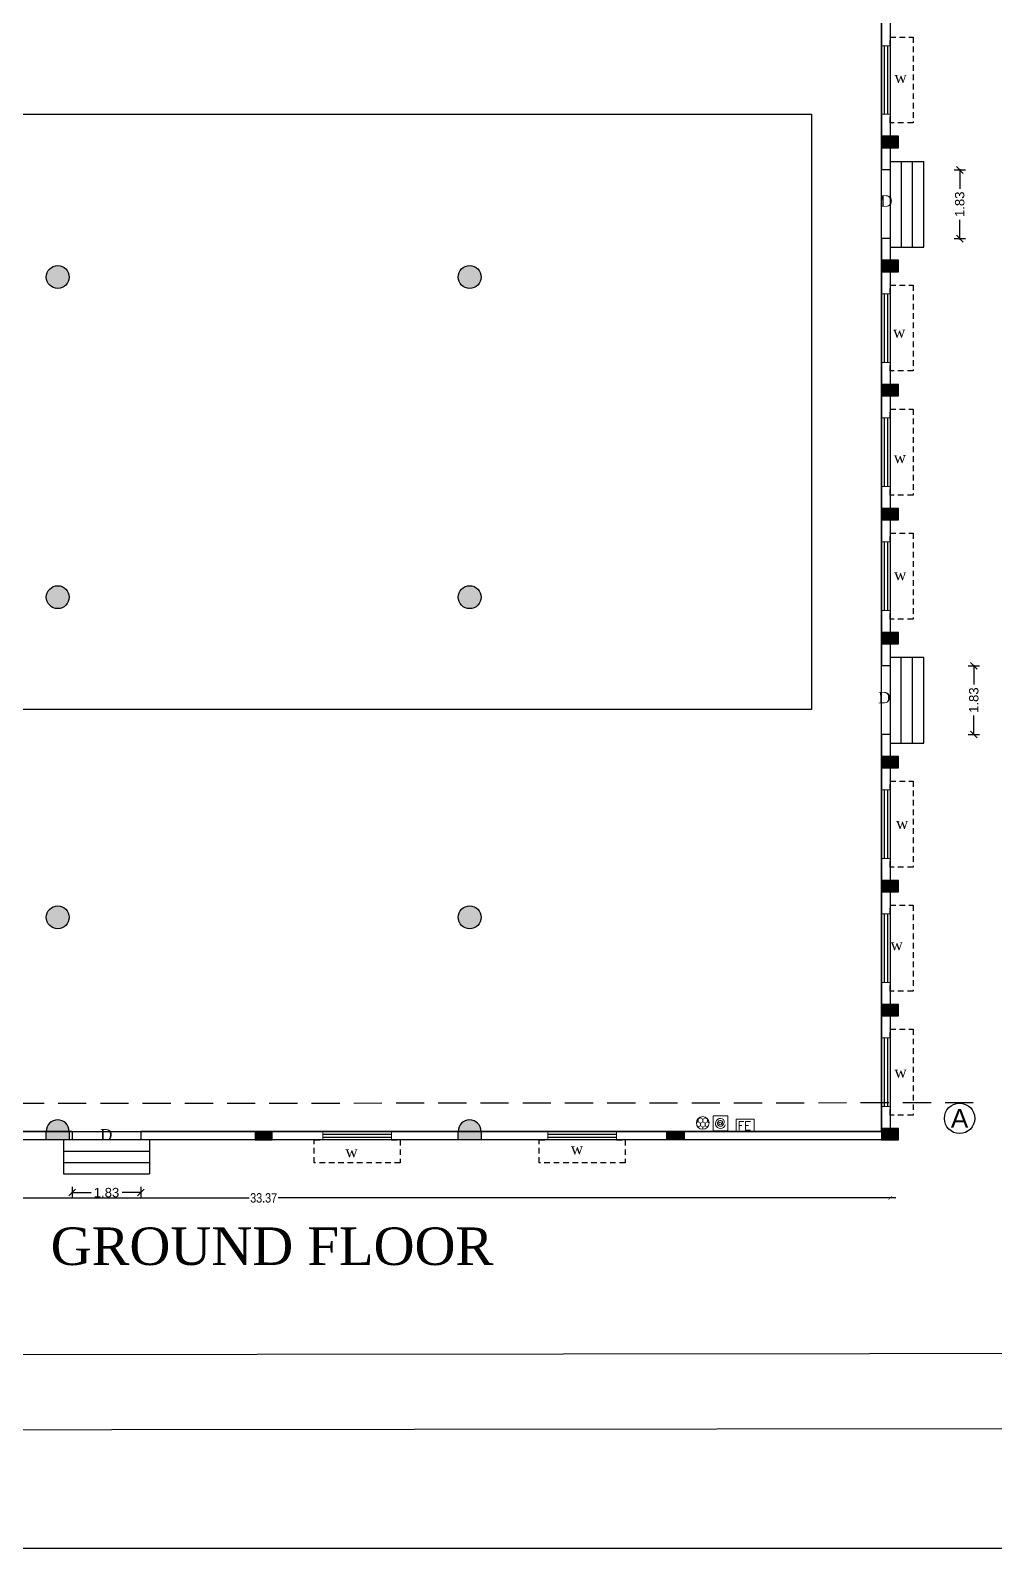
# Model space of a CAD drawing. Header units: metres. Extents: x 0 to 2231, y 0 to 2243.
# Drawn here: x 2040.93 to 2066.61, y 2121.45 to 2161.91 of the extents above; entities that cross this region are included whole.
import ezdxf

# ---------------------------------------------------------------- set-up
doc = ezdxf.new("R2010")
doc.units = ezdxf.units.M
doc.linetypes.add('DASHED', pattern=[0.75, 0.5, -0.25])
doc.linetypes.add('DASHED2', pattern=[0.375, 0.25, -0.125])
for name, color, linetype in [('BLK_1_COVERED_AREA', 140, 'Continuous'), ('BLK_1_FLR_0_EXIT_WIDTH_DOOR', 2, 'Continuous'), ('BLK_1_FLR_0_REGULAR_ROOM_3', 4, 'Continuous'), ('BLK_1_FLR_0_ROOM_3_LIGHT_VENTILATION_1', 4, 'Continuous'), ('WORKSHOP_AREA', 121, 'Continuous')]:
    doc.layers.add(name, color=color, linetype=linetype)
doc.layers.add('BLK_1_FLR_0_BLT_UP_AREA', color=46, linetype='Continuous', plot=False)
doc.styles.add('DIM', font='swissc.ttf')
doc.styles.add('Schedule', font='romans.shx')
doc.styles.get("Standard").update_dxf_attribs({"font": 'arial.ttf'})
doc.styles.add('TIMES', font='times.ttf')
doc.dimstyles.new('Din', dxfattribs={"dimscale": 0, "dimtxt": 0.25, "dimasz": 0.1, "dimexe": 0.15, "dimexo": 0.15, "dimgap": 0.03, "dimtad": 0, "dimzin": 0, "dimdsep": 46, "dimtxsty": 'DIM', "dimblk": 'ARCHTICK', "dimcen": 0.09, "dimdle": 0.15, "dimse1": 1, "dimse2": 1, "dimclrd": 256, "dimclre": 256, "dimclrt": 7, "dimadec": 0, "dimazin": 3, "dimtfac": 1, "dimtofl": 0, "dimtmove": 1, "dimatfit": 3, "dimfxl": 0, "dimtolj": 1, "dimtzin": 0, "dimarcsym": 0})
doc.dimstyles.new('STANDARD$0', dxfattribs={"dimtxt": 0.25, "dimasz": 0.18, "dimexe": 0.15, "dimexo": 0.15, "dimgap": 0.1, "dimtad": 0, "dimzin": 0, "dimdsep": 46, "dimtxsty": 'Standard', "dimblk": 'OBLIQUE', "dimcen": 0.0625, "dimdle": 0.02, "dimadec": 0, "dimazin": 0, "dimtfac": 1, "dimtix": 1, "dimtofl": 0, "dimtmove": 2, "dimatfit": 3, "dimldrblk": 'OBLIQUE', "dimfxl": 0, "dimtolj": 1, "dimtzin": 0, "dimarcsym": 0})

# ---------------------------------------------------------------- blocks, each defined once
blk = doc.blocks.new('_ArchTick')
at = {"color": 0, "linetype": 'ByBlock', "const_width": 0.15}
blk.add_lwpolyline([(-0.5, -0.5), (0.5, 0.5)], dxfattribs=at)
blk = doc.blocks.new('*D603')
at = {"lineweight": -2}
for p, q in [((2030.308, 2130.797), (2046.755, 2130.797)), ((2063.98, 2130.797), (2047.533, 2130.797))]:
    blk.add_line(p, q, dxfattribs=at)
at = {"layer": 'Defpoints', "color": 0}
for p in [(2030.458, 2132.342), (2063.83, 2132.342), (2063.83, 2130.797)]:
    blk.add_point(p, dxfattribs=at)
at = {"lineweight": -2, "xscale": 0.1, "yscale": 0.1, "zscale": 0.1, "rotation": 180}
blk.add_blockref('_ArchTick', (2030.458, 2130.797), dxfattribs=at)
at = {"lineweight": -2, "xscale": 0.1, "yscale": 0.1, "zscale": 0.1}
blk.add_blockref('_ArchTick', (2063.83, 2130.797), dxfattribs=at)
at = {"color": 7, "insert": (2047.144, 2130.797), "char_height": 0.25, "attachment_point": 5, "style": 'DIM'}
blk.add_mtext('\\A1;33.37', dxfattribs=at)
blk = doc.blocks.new('A$C3F6E631D')
at = {"lineweight": 9}
for p, q in [((0, 0.885), (0.902, 0.885)), ((0, 0), (0, 0.885)), ((0.902, 0), (0, 0)), ((0.902, 0.885), (0.902, 0))]:
    blk.add_line(p, q, dxfattribs=at)
blk.add_circle((0.448, 0.466), 0.0817, dxfattribs=at)
for centre, radius, start, end in [((0.448, 0.447), 0.299, 321.4372, 253.2573), ((0.449, 0.447), 0.174, 329.12635, 222.29362), ((0.543, 0.517), 0.292, 219.90119, 298.52807), ((0.509, 0.459), 0.135, 195.99312, 311.1342)]:
    blk.add_arc(centre, radius, start, end, dxfattribs=at)
blk = doc.blocks.new('A$C453E5C48')
at = {"linetype": 'ByBlock', "lineweight": 9}
for p, q in [((0, 0.489), (0.639, 0.489)), ((0, 0.063), (0, 0.489)), ((0.639, 0.063), (0, 0.063)), ((0.639, 0.489), (0.639, 0.063))]:
    blk.add_line(p, q, dxfattribs=at)
at = {"lineweight": 9, "style": 'Schedule'}
blk.add_text('FE', height=0.3048, dxfattribs=at).set_placement((0.051, 0.103))
blk = doc.blocks.new('A$C57323508')
at = {"lineweight": 9}
for p, q in [((0, 0.372), (0.134, 0.372)), ((0.126, 0.097), (0.134, 0.097)), ((0.134, 0.647), (0.158, 0.647)), ((0.213, 0.509), (0.134, 0.647)), ((0.134, 0.372), (0.213, 0.509)), ((0.213, 0.234), (0.134, 0.372)), ((0.134, 0.097), (0.213, 0.234)), ((0.141, 0.084), (0.134, 0.097)), ((0.158, 0.647), (0.181, 0.687)), ((0.213, 0.509), (0.372, 0.509)), ((0.213, 0.234), (0.372, 0.234)), ((0.372, 0.509), (0.451, 0.647)), ((0.451, 0.372), (0.372, 0.509)), ((0.372, 0.234), (0.451, 0.372)), ((0.451, 0.097), (0.372, 0.234)), ((0.396, 0), (0.451, 0.097)), ((0.475, 0.647), (0.41, 0.759)), ((0.451, 0.372), (0.61, 0.372)), ((0.451, 0.097), (0.61, 0.097)), ((0.475, 0.647), (0.634, 0.647)), ((0.689, 0.509), (0.61, 0.647)), ((0.61, 0.372), (0.689, 0.509)), ((0.689, 0.234), (0.61, 0.372)), ((0.61, 0.097), (0.689, 0.234)), ((0.618, 0.084), (0.61, 0.097)), ((0.634, 0.647), (0.648, 0.671)), ((0.689, 0.509), (0.737, 0.509)), ((0.689, 0.234), (0.73, 0.234))]:
    blk.add_line(p, q, dxfattribs=at)
blk.add_circle((0.38, 0.38), 0.38, dxfattribs=at)
blk = doc.blocks.new('_Oblique')
at = {"color": 0, "lineweight": -2}
blk.add_line((-0.5, -0.5), (0.5, 0.5), dxfattribs=at)
blk = doc.blocks.new('*D474')
at = {"layer": 'BLK_1_FLR_0_EXIT_WIDTH_DOOR', "color": 0, "lineweight": -2}
for p, q in [((2065.535, 2158.187), (2065.835, 2158.187)), ((2065.685, 2158.207), (2065.685, 2157.686)), ((2065.685, 2156.338), (2065.685, 2156.86)), ((2065.535, 2156.358), (2065.835, 2156.358))]:
    blk.add_line(p, q, dxfattribs=at)
at = {"layer": 'Defpoints', "color": 0}
for p in [(2063.83, 2158.187), (2065.685, 2158.187), (2063.83, 2156.358)]:
    blk.add_point(p, dxfattribs=at)
at = {"layer": 'BLK_1_FLR_0_EXIT_WIDTH_DOOR', "color": 0, "lineweight": -2, "xscale": 0.18, "yscale": 0.18, "zscale": 0.18}
for p, rotation in [((2065.685, 2158.187), 90), ((2065.685, 2156.358), 270)]:
    blk.add_blockref('_Oblique', p, dxfattribs=dict(at, rotation=rotation))
at = {"layer": 'BLK_1_FLR_0_EXIT_WIDTH_DOOR', "color": 0, "insert": (2065.685, 2157.273), "char_height": 0.25, "attachment_point": 5, "rotation": 90}
blk.add_mtext('\\A1;1.83', dxfattribs=at)
blk = doc.blocks.new('*D475')
at = {"layer": 'BLK_1_FLR_0_EXIT_WIDTH_DOOR', "color": 0, "lineweight": -2}
for p, q in [((2065.91, 2144.975), (2066.21, 2144.975)), ((2066.06, 2144.995), (2066.06, 2144.474)), ((2066.06, 2143.127), (2066.06, 2143.648)), ((2065.91, 2143.147), (2066.21, 2143.147))]:
    blk.add_line(p, q, dxfattribs=at)
at = {"layer": 'Defpoints', "color": 0}
for p in [(2063.83, 2144.975), (2066.06, 2144.975), (2063.83, 2143.147)]:
    blk.add_point(p, dxfattribs=at)
at = {"layer": 'BLK_1_FLR_0_EXIT_WIDTH_DOOR', "color": 0, "lineweight": -2, "xscale": 0.18, "yscale": 0.18, "zscale": 0.18}
for p, rotation in [((2066.06, 2144.975), 90), ((2066.06, 2143.147), 270)]:
    blk.add_blockref('_Oblique', p, dxfattribs=dict(at, rotation=rotation))
at = {"layer": 'BLK_1_FLR_0_EXIT_WIDTH_DOOR', "color": 0, "insert": (2066.06, 2144.061), "char_height": 0.25, "attachment_point": 5, "rotation": 90}
blk.add_mtext('\\A1;1.83', dxfattribs=at)
blk = doc.blocks.new('*D476')
at = {"layer": 'BLK_1_FLR_0_EXIT_WIDTH_DOOR', "color": 0, "lineweight": -2}
for p, q in [((2042.024, 2130.939), (2042.545, 2130.939)), ((2042.044, 2131.089), (2042.044, 2130.789)), ((2043.892, 2130.939), (2043.371, 2130.939)), ((2043.872, 2131.089), (2043.872, 2130.789))]:
    blk.add_line(p, q, dxfattribs=at)
at = {"layer": 'Defpoints', "color": 0}
for p in [(2042.044, 2132.342), (2043.872, 2132.342), (2043.872, 2130.939)]:
    blk.add_point(p, dxfattribs=at)
at = {"layer": 'BLK_1_FLR_0_EXIT_WIDTH_DOOR', "color": 0, "lineweight": -2, "xscale": 0.18, "yscale": 0.18, "zscale": 0.18, "rotation": 180}
blk.add_blockref('_Oblique', (2042.044, 2130.939), dxfattribs=at)
at = {"layer": 'BLK_1_FLR_0_EXIT_WIDTH_DOOR', "color": 0, "lineweight": -2, "xscale": 0.18, "yscale": 0.18, "zscale": 0.18}
blk.add_blockref('_Oblique', (2043.872, 2130.939), dxfattribs=at)
at = {"layer": 'BLK_1_FLR_0_EXIT_WIDTH_DOOR', "color": 0, "insert": (2042.958, 2130.939), "char_height": 0.25, "attachment_point": 5}
blk.add_mtext('\\A1;1.83', dxfattribs=at)

msp = doc.modelspace()

# ---------------------------------------------------------------- hatches: boundary and pattern name
for points in [[(2064.05693, 2158.78003), (2064.05693, 2159.08479), (2063.59979, 2159.08479), (2063.59979, 2158.78003)], [(2064.05693, 2155.47527), (2064.05693, 2155.78003), (2063.59979, 2155.78003), (2063.59979, 2155.47527)], [(2064.05693, 2152.1705), (2064.05693, 2152.47527), (2063.59979, 2152.47527), (2063.59979, 2152.1705)], [(2064.05693, 2148.86574), (2064.05693, 2149.1705), (2063.59979, 2149.1705), (2063.59979, 2148.86574)], [(2064.05693, 2145.56098), (2064.05693, 2145.86574), (2063.59979, 2145.86574), (2063.59979, 2145.56098)], [(2064.05693, 2142.25621), (2064.05693, 2142.56098), (2063.59979, 2142.56098), (2063.59979, 2142.25621)], [(2064.05693, 2138.95145), (2064.05693, 2139.25621), (2063.59979, 2139.25621), (2063.59979, 2138.95145)], [(2064.05693, 2135.64669), (2064.05693, 2135.95145), (2063.59979, 2135.95145), (2063.59979, 2135.64669)], [(2041.9616, 2132.5705), (2041.9616, 2132.34192), (2041.35207, 2132.34192), (2041.35207, 2132.5705)], [(2046.914, 2132.34192), (2046.914, 2132.5705), (2047.37115, 2132.5705), (2047.37115, 2132.34192)], [(2052.93308, 2132.5705), (2052.93308, 2132.34192), (2052.32355, 2132.34192), (2052.32355, 2132.5705)], [(2058.34262, 2132.34192), (2058.34262, 2132.5705), (2057.88548, 2132.5705), (2057.88548, 2132.34192)], [(2064.05693, 2132.34192), (2064.05693, 2132.64669), (2063.59979, 2132.64669), (2063.59979, 2132.34192)]]:
    msp.add_hatch(color=256).paths.add_polyline_path(points)
h = msp.add_hatch(color=256)
h.dxf.hatch_style = 1
h.paths.add_polyline_path([(2041.35493, 2155.33403, 1), (2041.96445, 2155.33403, 1)])
h = msp.add_hatch(color=256)
h.dxf.hatch_style = 1
h.paths.add_polyline_path([(2052.3264, 2155.33403, 1), (2052.93593, 2155.33403, 1)])
h = msp.add_hatch(color=256)
h.dxf.hatch_style = 1
h.paths.add_polyline_path([(2041.35493, 2146.80403, 1), (2041.96445, 2146.80403, 1)])
h = msp.add_hatch(color=256)
h.dxf.hatch_style = 1
h.paths.add_polyline_path([(2052.3264, 2146.80403, 1), (2052.93593, 2146.80403, 1)])
h = msp.add_hatch(color=256)
h.dxf.hatch_style = 1
h.paths.add_polyline_path([(2041.35493, 2138.27403, 1), (2041.96445, 2138.27403, 1)])
h = msp.add_hatch(color=256)
h.dxf.hatch_style = 1
h.paths.add_polyline_path([(2052.3264, 2138.27403, 1), (2052.93593, 2138.27403, 1)])
h = msp.add_hatch(color=256)
h.paths.add_polyline_path([(2041.65684, 2132.87526), (2041.65684, 2132.5705), (2041.35207, 2132.5705, -0.41421356)])
h.paths.add_polyline_path([(2041.65684, 2132.87526, -0.41421356), (2041.9616, 2132.5705), (2041.65684, 2132.5705)])
h = msp.add_hatch(color=256)
h.paths.add_polyline_path([(2052.62831, 2132.87526), (2052.62831, 2132.5705), (2052.32355, 2132.5705, -0.41421356)])
h.paths.add_polyline_path([(2052.62831, 2132.87526, -0.41421356), (2052.93308, 2132.5705), (2052.62831, 2132.5705)])

# ---------------------------------------------------------------- linework, layer by layer
for p, q in [((2063.6712, 2161.49908), (2063.6712, 2159.6705)), ((2063.75695, 2161.49908), (2063.75695, 2159.6705)), ((2063.82979, 2158.41695), (2064.72979, 2158.41695)), ((2064.12979, 2156.12839), (2064.12979, 2158.41695)), ((2064.42979, 2156.12839), (2064.42979, 2158.41695)), ((2064.72979, 2156.12839), (2064.72979, 2158.41695)), ((2063.82979, 2158.18697), (2063.59979, 2158.18697)), ((2063.82979, 2156.35839), (2063.59979, 2156.35839)), ((2063.82979, 2156.12839), (2064.72979, 2156.12839)), ((2063.6712, 2154.88956), (2063.6712, 2153.06098)), ((2063.75695, 2154.88956), (2063.75695, 2153.06098)), ((2063.6712, 2151.58479), (2063.6712, 2149.75621)), ((2063.75695, 2151.58479), (2063.75695, 2149.75621)), ((2063.6712, 2148.28003), (2063.6712, 2146.45145)), ((2063.75695, 2148.28003), (2063.75695, 2146.45145)), ((2063.82836, 2144.97527), (2063.59979, 2144.97527)), ((2063.82836, 2145.20525), (2064.72836, 2145.20525)), ((2064.12836, 2142.91669), (2064.12836, 2145.20525)), ((2064.42836, 2142.91669), (2064.42836, 2145.20525)), ((2064.72836, 2142.91669), (2064.72836, 2145.20525)), ((2063.82836, 2143.14669), (2063.59979, 2143.14669)), ((2063.82836, 2142.91669), (2064.72836, 2142.91669)), ((2063.6712, 2141.6705), (2063.6712, 2139.84192)), ((2063.75695, 2141.6705), (2063.75695, 2139.84192)), ((2063.6712, 2138.36574), (2063.6712, 2136.53716)), ((2063.75695, 2138.36574), (2063.75695, 2136.53716)), ((2063.6712, 2135.06098), (2063.6712, 2133.2324)), ((2063.75695, 2135.06098), (2063.75695, 2133.2324)), ((2041.8138, 2132.34192), (2041.8138, 2131.44192)), ((2042.0438, 2132.57192), (2042.0438, 2132.34192)), ((2043.87238, 2132.57192), (2043.87238, 2132.34335)), ((2044.10238, 2132.34192), (2044.10238, 2131.44192)), ((2048.72002, 2132.49909), (2050.5486, 2132.49909)), ((2048.72002, 2132.41333), (2050.5486, 2132.41333)), ((2054.71067, 2132.49909), (2056.53925, 2132.49909)), ((2054.71067, 2132.41333), (2056.53925, 2132.41333)), ((2041.8138, 2132.04192), (2044.10238, 2132.04192)), ((2041.8138, 2131.74192), (2044.10238, 2131.74192)), ((2041.8138, 2131.44192), (2044.10238, 2131.44192))]:
    msp.add_line(p, q)
at = {"linetype": 'DASHED2', "ltscale": 3}
msp.add_line((2025.91967, 2133.30901), (2066.20765, 2133.33871), dxfattribs=at)
for points in [[(1887.04979, 2233.42151), (2231.37444, 2233.42151), (2231.37444, 2121.45315), (1887.04979, 2121.45315)], [(1890.03211, 2230.05315), (2228.37444, 2230.42151), (2228.37444, 2124.82151), (1890.03211, 2124.45315)], [(1892.03211, 2228.05315), (2226.37444, 2228.42151), (2226.37444, 2126.82151), (1892.03211, 2126.45315)], [(2063.59979, 2132.57192), (2063.59979, 2198.47741), (2060.31979, 2198.47741), (2060.31979, 2207.85514), (2030.68821, 2207.85514), (2030.68821, 2132.57192)], [(2064.05693, 2158.78003), (2064.05693, 2159.08479), (2063.59979, 2159.08479), (2063.59979, 2158.78003)], [(2064.05693, 2155.47527), (2064.05693, 2155.78003), (2063.59979, 2155.78003), (2063.59979, 2155.47527)], [(2064.05693, 2152.1705), (2064.05693, 2152.47527), (2063.59979, 2152.47527), (2063.59979, 2152.1705)], [(2064.05693, 2148.86574), (2064.05693, 2149.1705), (2063.59979, 2149.1705), (2063.59979, 2148.86574)], [(2064.05693, 2145.56098), (2064.05693, 2145.86574), (2063.59979, 2145.86574), (2063.59979, 2145.56098)], [(2064.05693, 2142.25621), (2064.05693, 2142.56098), (2063.59979, 2142.56098), (2063.59979, 2142.25621)], [(2064.05693, 2138.95145), (2064.05693, 2139.25621), (2063.59979, 2139.25621), (2063.59979, 2138.95145)], [(2064.05693, 2135.64669), (2064.05693, 2135.95145), (2063.59979, 2135.95145), (2063.59979, 2135.64669)], [(2041.9616, 2132.34192), (2041.35207, 2132.34192), (2041.35207, 2132.5705), (2041.9616, 2132.5705)], [(2046.914, 2132.5705), (2046.914, 2132.34192), (2047.37115, 2132.34192), (2047.37115, 2132.5705)], [(2052.93308, 2132.34192), (2052.32355, 2132.34192), (2052.32355, 2132.5705), (2052.93308, 2132.5705)], [(2058.34262, 2132.5705), (2058.34262, 2132.34192), (2057.88548, 2132.34192), (2057.88548, 2132.5705)], [(2064.05693, 2132.34192), (2064.05693, 2132.64669), (2063.59979, 2132.64669), (2063.59979, 2132.34192)]]:
    msp.add_lwpolyline(points, close=True)
for points in [[(2063.59979, 2166.25839), (2063.59979, 2158.18697)], [(2063.82979, 2166.25839), (2063.82979, 2158.18697)], [(2063.59979, 2156.35839), (2063.59979, 2144.97527)], [(2063.82979, 2156.35839), (2063.82979, 2144.97527)], [(2063.82979, 2143.14669), (2063.82979, 2132.34192), (2043.87238, 2132.34192)], [(2063.59979, 2143.14669), (2063.59979, 2132.57192), (2043.87238, 2132.57192)], [(2042.0438, 2132.57192), (2033.12632, 2132.57192)], [(2042.0438, 2132.34192), (2033.12632, 2132.34192)]]:
    msp.add_lwpolyline(points)
at = {"lineweight": 0, "ltscale": 0.6}
for points in [[(2063.82979, 2159.6705), (2063.59979, 2159.6705), (2063.59979, 2161.49908), (2063.82979, 2161.49908)], [(2063.82979, 2153.06098), (2063.59979, 2153.06098), (2063.59979, 2154.88956), (2063.82979, 2154.88956)], [(2063.82979, 2149.75621), (2063.59979, 2149.75621), (2063.59979, 2151.58479), (2063.82979, 2151.58479)], [(2063.82979, 2146.45145), (2063.59979, 2146.45145), (2063.59979, 2148.28003), (2063.82979, 2148.28003)], [(2063.82979, 2139.84192), (2063.59979, 2139.84192), (2063.59979, 2141.6705), (2063.82979, 2141.6705)], [(2063.82979, 2136.53716), (2063.59979, 2136.53716), (2063.59979, 2138.36574), (2063.82979, 2138.36574)], [(2063.82979, 2133.2324), (2063.59979, 2133.2324), (2063.59979, 2135.06098), (2063.82979, 2135.06098)], [(2050.5486, 2132.57192), (2050.5486, 2132.34192), (2048.72002, 2132.34192), (2048.72002, 2132.57192)], [(2056.53925, 2132.57192), (2056.53925, 2132.34192), (2054.71067, 2132.34192), (2054.71067, 2132.57192)]]:
    msp.add_lwpolyline(points, close=True, dxfattribs=at)
at = {"linetype": 'DASHED', "ltscale": 0.3}
for points in [[(2063.82979, 2161.49908), (2063.82979, 2161.72908), (2064.43979, 2161.72908), (2064.43979, 2159.4405), (2063.82979, 2159.4405), (2063.82979, 2159.67063)], [(2063.82979, 2154.88956), (2063.82979, 2155.11956), (2064.43979, 2155.11956), (2064.43979, 2152.83098), (2063.82979, 2152.83098), (2063.82979, 2153.0611)], [(2063.82979, 2151.58479), (2063.82979, 2151.81479), (2064.43979, 2151.81479), (2064.43979, 2149.52621), (2063.82979, 2149.52621), (2063.82979, 2149.75634)], [(2063.82979, 2148.28003), (2063.82979, 2148.51003), (2064.43979, 2148.51003), (2064.43979, 2146.22145), (2063.82979, 2146.22145), (2063.82979, 2146.45158)], [(2063.82979, 2141.6705), (2063.82979, 2141.9005), (2064.43979, 2141.9005), (2064.43979, 2139.61192), (2063.82979, 2139.61192), (2063.82979, 2139.84205)], [(2063.82979, 2138.36574), (2063.82979, 2138.59574), (2064.43979, 2138.59574), (2064.43979, 2136.30716), (2063.82979, 2136.30716), (2063.82979, 2136.53729)], [(2063.82979, 2135.06098), (2063.82979, 2135.29098), (2064.43979, 2135.29098), (2064.43979, 2133.0024), (2063.82979, 2133.0024), (2063.82979, 2133.23253)], [(2050.54864, 2132.34192), (2050.77864, 2132.34192), (2050.77864, 2131.73192), (2048.49006, 2131.73192), (2048.49006, 2132.34192), (2048.72019, 2132.34192)], [(2056.53925, 2132.34192), (2056.76925, 2132.34192), (2056.76925, 2131.73192), (2054.48067, 2131.73192), (2054.48067, 2132.34192), (2054.7108, 2132.34192)]]:
    msp.add_lwpolyline(points, dxfattribs=at)
for centre, radius in [((2041.65969, 2155.33403), 0.30476), ((2052.63117, 2155.33403), 0.30476), ((2041.65969, 2146.80403), 0.30476), ((2052.63117, 2146.80403), 0.30476), ((2041.65969, 2138.27403), 0.30476), ((2052.63117, 2138.27403), 0.30476), ((2065.68026, 2132.9179), 0.40508)]:
    msp.add_circle(centre, radius)
for centre in [(2041.65684, 2132.5705), (2052.62831, 2132.5705)]:
    msp.add_arc(centre, 0.30476, 0, 180)
at = {"layer": 'BLK_1_COVERED_AREA', "color": 140, "ltscale": 0.3}
msp.add_lwpolyline([(2030.45821, 2208.08514), (2063.82979, 2208.08514), (2063.82979, 2132.34192), (2030.45821, 2132.34192)], close=True, dxfattribs=at)
at = {"layer": 'BLK_1_FLR_0_BLT_UP_AREA', "color": 46, "lineweight": -2}
msp.add_lwpolyline([(2030.45821, 2132.34192), (2030.45821, 2208.08514), (2063.82979, 2208.08514), (2063.82979, 2132.34192)], close=True, dxfattribs=at)
at = {"layer": 'BLK_1_FLR_0_REGULAR_ROOM_3', "color": 4}
msp.add_lwpolyline([(2030.68821, 2198.47741), (2030.68821, 2169.42599), (2038.7535, 2169.43234), (2038.7535, 2171.88234), (2041.5835, 2171.88234), (2041.5835, 2163.06406), (2030.68821, 2163.06406), (2030.68821, 2135.8805), (2039.35495, 2135.8805), (2039.35495, 2132.57192), (2063.59979, 2132.57192), (2063.59979, 2195.05509), (2063.60264, 2195.16884), (2056.88833, 2195.16884), (2056.88833, 2198.47741)], close=True, dxfattribs=at)
at = {"layer": 'BLK_1_FLR_0_ROOM_3_LIGHT_VENTILATION_1', "color": 4}
msp.add_lwpolyline([(2030.68821, 2159.6705), (2061.73787, 2159.6705), (2061.73787, 2143.81493), (2030.68821, 2143.81493)], close=True, dxfattribs=at)
at = {"layer": 'WORKSHOP_AREA', "color": 121}
msp.add_lwpolyline([(2030.68821, 2198.47741), (2030.68821, 2169.42599), (2038.7535, 2169.43234), (2038.7535, 2171.88234), (2041.5835, 2171.88234), (2041.5835, 2163.06406), (2030.68821, 2163.06406), (2030.68821, 2135.8805), (2039.35495, 2135.8805), (2039.35495, 2132.57192), (2063.59979, 2132.57192), (2063.59979, 2195.05509), (2063.60264, 2195.16884), (2056.88833, 2195.16884), (2056.88833, 2198.47741)], close=True, dxfattribs=at)

# ---------------------------------------------------------------- block references
at = {"linetype": 'ByBlock', "xscale": 0.4459557721971966, "yscale": 0.4459557721971966, "zscale": 0.4459557721971966, "rotation": 90}
for name, p in [('A$C57323508', (2059.00864, 2132.62543)), ('A$C3F6E631D', (2059.50946, 2132.58185, -0.0932))]:
    msp.add_blockref(name, p, dxfattribs=at)
at = {"linetype": 'ByBlock', "xscale": 0.7432596203286609, "yscale": 0.7432596203286609, "zscale": 0.7432596203286609}
msp.add_blockref('A$C453E5C48', (2059.73028, 2132.53097), dxfattribs=at)

# ---------------------------------------------------------------- texts
at = {"char_height": 0.3, "attachment_point": 9, "rotation": 0.599542}
for s, width, insert in [('{\\fTimes New Roman|b0|i0|c0|p18;w}', 0.3361048, (2064.27527, 2160.50569)), ('{\\fTimes New Roman|b0|i0|c0|p18;w}', 0.3361048, (2064.23785, 2153.71617)), ('{\\fTimes New Roman|b0|i0|c0|p18;w}', 0.3361048, (2064.25412, 2150.37583)), ('{\\fTimes New Roman|b0|i0|c0|p18;w}', 0.3361048, (2064.26432, 2147.25399)), ('{\\fTimes New Roman|b0|i0|c0|p18;D}', 0.3961202, (2063.84319, 2143.98072)), ('{\\fTimes New Roman|b0|i0|c0|p18;w}', 0.3361048, (2064.31565, 2140.62793)), ('{\\fTimes New Roman|b0|i0|c0|p18;w}', 0.3361048, (2064.17035, 2137.39389)), ('{\\fTimes New Roman|b0|i0|c0|p18;w}', 0.3361048, (2064.27405, 2134.00034)), ('{\\fTimes New Roman|b0|i0|c0|p18;D}', 0.3361048, (2043.11566, 2132.33228)), ('{\\fTimes New Roman|b0|i0|c0|p18;w}', 0.3361048, (2049.65069, 2131.87737)), ('{\\fTimes New Roman|b0|i0|c0|p18;w}', 0.3361048, (2055.65543, 2131.95671))]:
    msp.add_mtext_dynamic_manual_height_columns(s, width=width, gutter_width=12.5, heights=[0], dxfattribs=dict(at, insert=insert))
at = {"insert": (2063.56586, 2157.50909), "char_height": 0.3, "width": 0.3245653, "attachment_point": 1, "rotation": 0.599542, "style": 'TIMES'}
msp.add_mtext('D', dxfattribs=at)
at = {"insert": (2065.4468, 2133.1679), "char_height": 0.5, "attachment_point": 1}
msp.add_mtext_dynamic_manual_height_columns('A', width=1.0006605, gutter_width=12.5, heights=[0], dxfattribs=at)
at = {"insert": (2053.26099, 2128.99654), "char_height": 1, "width": 42.4457457, "attachment_point": 9}
msp.add_mtext('{\\fTimes New Roman|b0|i0|c0|p18; GROUND FLOOR}', dxfattribs=at)

# ---------------------------------------------------------------- dimensions: what is measured, and where the dimension line sits
dim = msp.add_linear_dim(base=(2063.82979, 2130.79748), p1=(2030.45821, 2132.34192), p2=(2063.82979, 2132.34192), dimstyle='Din', override={"dimscale": 1, "dimpost": '\\X'})
dim.commit()
dim.dimension.update_dxf_attribs({"geometry": '*D603', "text_midpoint": (2047.144, 2130.79748)})
at = {"layer": 'BLK_1_FLR_0_EXIT_WIDTH_DOOR', "color": 2}
for p1, p2, distance, picture, middle in [((2063.82979, 2156.35839), (2063.82979, 2158.18697), -1.85485, '*D474', (2065.68464, 2157.27268)), ((2063.82979, 2143.14669), (2063.82979, 2144.97527), -2.22973, '*D475', (2066.05952, 2144.06098)), ((2042.0438, 2132.34192), (2043.87238, 2132.34192), -1.40277, '*D476', (2042.95809, 2130.93916))]:
    dim = msp.add_aligned_dim(p1=p1, p2=p2, distance=distance, dimstyle='STANDARD$0', dxfattribs=at)
    dim.commit()
    dim.dimension.update_dxf_attribs({"geometry": picture, "text_midpoint": middle})

doc.saveas('drawing.dxf')
